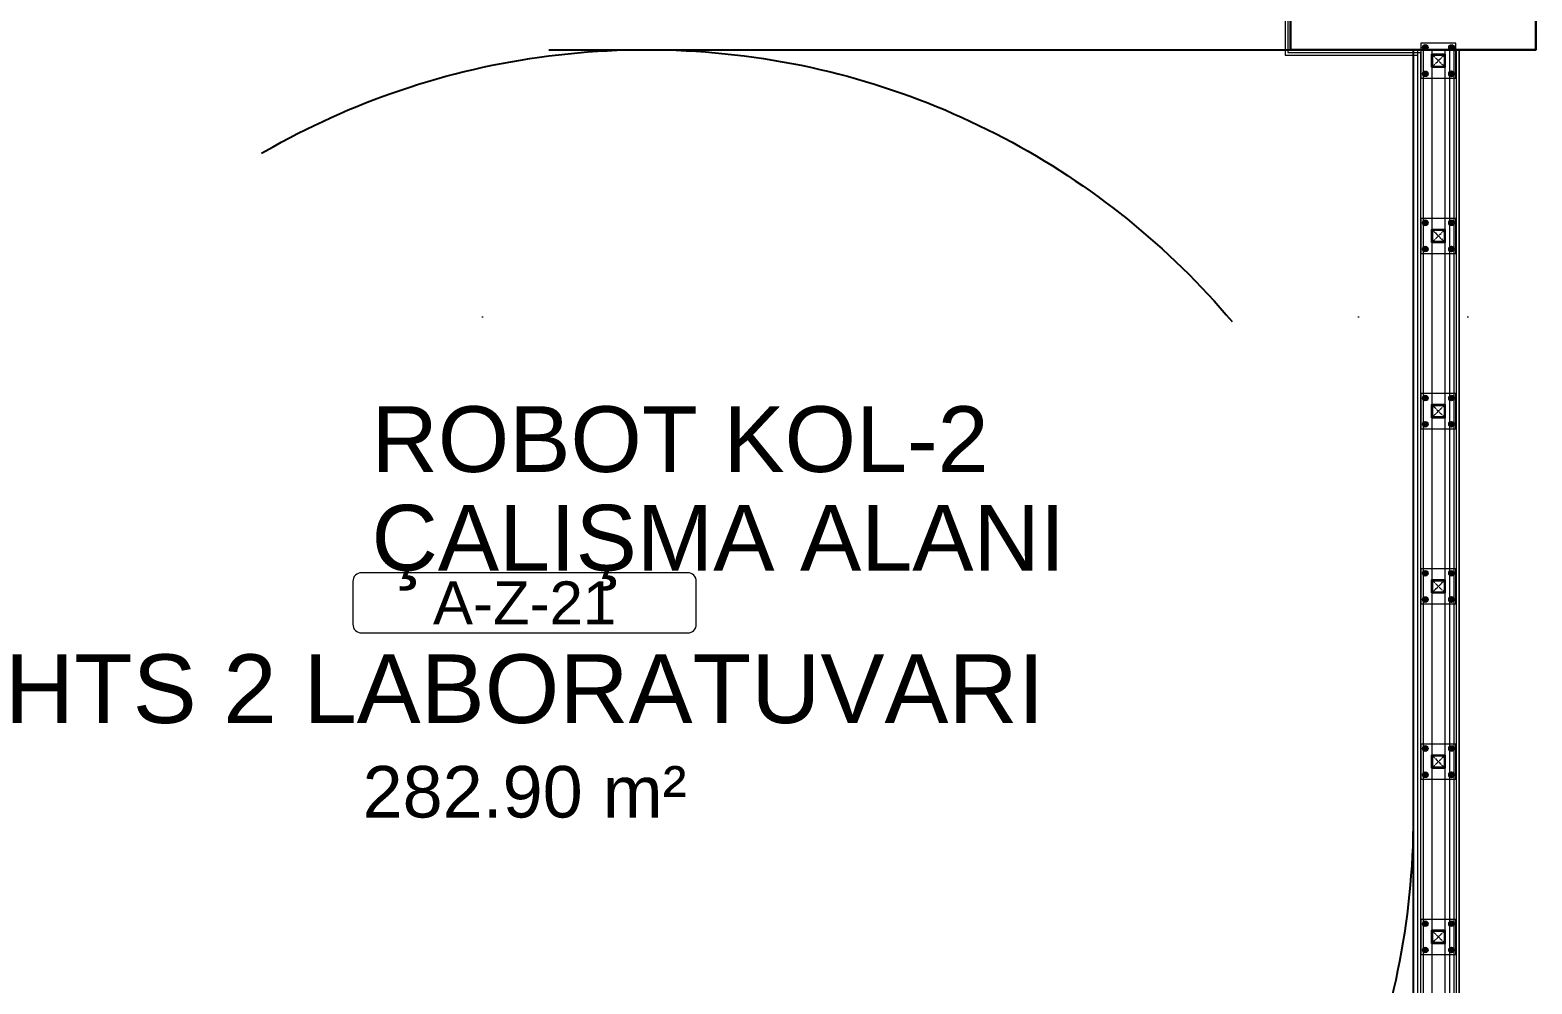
# Model space of a CAD drawing. Header units: centimetres. Extents: x 394264 to 551709, y 50011 to 59011.
# Drawn here: x 512901 to 513587, y 53456 to 53891 of the extents above; entities that cross this region are included whole.
import ezdxf
from ezdxf.enums import TextEntityAlignment as Align

# ---------------------------------------------------------------- set-up
doc = ezdxf.new("R2010")
doc.units = ezdxf.units.CM
for name, pattern in [('CHAIN', [0.3543, 0.2362, -0.0295, 0.0591, -0.0295]), ('DASHDOT', [25.4, 12.7, -6.35, 0, -6.35]), ('DASHED2', [9.525, 6.35, -3.175]), ('M00$0$CENTER', [50.8, 31.75, -6.35, 6.35, -6.35])]:
    doc.linetypes.add(name, pattern=pattern)
doc.layers.get('0').update_dxf_attribs({"lineweight": 9})
doc.layers.add('-MH_Ad', color=1, linetype='Continuous', lineweight=9, true_color=0xff0000)
doc.layers.add('DV_alçıpanel_duvar_yeni', color=1, linetype='Continuous', lineweight=20, true_color=0xff0000)
for name, color, linetype, lineweight in [('0-KRCN-MİMARİ-220526', 8, 'Continuous', 9), ('A_Aks', 30, 'DASHDOT', 9), ('A_Duvar-alçiplak', 3, 'Continuous', 30), ('D_Alcipan_YL', 13, 'BATTING', 13), ('DV_akustik', 31, 'Continuous', 13), ('G_0.09', 254, 'Continuous', 9), ('G_0.13', 145, 'Continuous', 13), ('M00$0$A_Iskelet', 20, 'Continuous', 25), ('M00$0$D_Merkez', 51, 'M00$0$CENTER', 13), ('M00$0$D_Profil', 155, 'Continuous', 15), ('M00_Mahal_No$0$MH_Alan', 51, 'Continuous', 9), ('MH_Alan', 51, 'Continuous', 9)]:
    doc.layers.add(name, color=color, linetype=linetype, lineweight=lineweight)
doc.layers.add('03__ASM_ALL_CURVES', color=7, linetype='Continuous')
doc.layers.add('TF_Cihaz_yazı', color=5, linetype='Continuous')
doc.styles.add('M00_Mahal_No$0$Kalin01', font='swissk.ttf')
doc.styles.add('M00_Mahal_No$0$Normal', font='swiss.ttf')
doc.styles.add('MP_KAPI_POZ', font='arial.ttf')
doc.linetypes.add('BATTING', pattern='A,0.0001,-0.1,[134,ltypeshp.shx,S=0.1,R=0,X=-0.1,Y=0],-0.2,[134,ltypeshp.shx,S=0.1,R=180,X=0.1,Y=0],-0.1', length=0.4001)

# ---------------------------------------------------------------- blocks, each defined once
blk = doc.blocks.new('a_aks')
at = {"layer": 'A_Aks', "color": 8, "ltscale": 200}
for p, q in [((8480, 5308.05), (8480, -831.11)), ((8880, 5308.05), (8880, -831.11)), ((8930, 5308.05), (8930, -831.11))]:
    blk.add_line(p, q, dxfattribs=at)
blk = doc.blocks.new('mimari_yeni_durum')
at = {"layer": 'A_Duvar-alçiplak', "color": 8}
blk.add_lwpolyline([(8849, 1620), (8961, 1620), (8961, 1694), (8849, 1694)], close=True, dxfattribs=at)
at = {"layer": 'A_Aks', "color": 8}
blk.add_blockref('a_aks', (0, 0), dxfattribs=at)
blk = doc.blocks.new('A$C64829d13')
at = {"layer": '03__ASM_ALL_CURVES', "color": 8, "linetype": 'DASHED2', "ltscale": 10}
for p, q in [((0, 0), (0, 176.8)), ((241.8, 0), (0, 0))]:
    blk.add_line(p, q, dxfattribs=at)
blk.add_circle((45.5, 45.5), 45.5, dxfattribs=at)
at = {"layer": 'TF_Cihaz_yazı', "color": 8, "insert": (61.826, 21.159), "char_height": 3.9, "width": 48.14901, "attachment_point": 1, "rotation": 180, "line_spacing_factor": 0.9, "style": 'MP_KAPI_POZ'}
blk.add_mtext('ROBOT KOL-2\\PÇALIŞMA ALANI', dxfattribs=at)
blk = doc.blocks.new('M00_Mahal_No$0$MHL')
at = {"color": 0, "linetype": 'ByBlock', "lineweight": -2}
blk.add_lwpolyline([(-100, -5), (-100, -30, 0.414214), (-95, -35), (95, -35, 0.414214), (100, -30), (100, -5, 0.414214), (95, 0), (-95, 0, 0.414214)], format="xyb", close=True, dxfattribs=at)
for tag, height, style, p in [('MAHALNO', 25, 'M00_Mahal_No$0$Kalin01', (0, -17.5)), ('MAHALADI', 40, 'M00_Mahal_No$0$Normal', (0, -67.5))]:
    blk.add_attdef(tag, text='', height=height, dxfattribs=dict(at, style=style)).set_placement(p, align=Align.MIDDLE_CENTER)
at = {"layer": 'M00_Mahal_No$0$MH_Alan', "style": 'M00_Mahal_No$0$Normal'}
blk.add_attdef('ALAN', text='', height=40, dxfattribs=at).set_placement((0, -127.5), align=Align.MIDDLE_CENTER)
blk = doc.blocks.new('A$C17b1b0ad')
at = {"layer": 'MH_Alan', "color": 8}
blk.add_lwpolyline([(7032, 77), (7032, 1261), (7367, 1261), (7367, 1661), (7652.5, 1661), (7652.5, 1620), (7707.5, 1620), (7707.5, 1661), (8849, 1661), (8849, 1620), (8907, 1620), (8907, 88.2)], dxfattribs=at)
blk.add_lwpolyline([(8926, 1620), (8961, 1620), (8961, 1661), (9624, 1661), (9624, 77), (9351, 77), (9351, 88.43), (9309, 88), (9309, 77), (8951, 77), (8951, 88), (8926, 88)], close=True, dxfattribs=at)
at = {"layer": '-MH_Ad', "color": 8}
ref = blk.add_blockref('M00_Mahal_No$0$MHL', (8499.29, 1381.21), dxfattribs=dict(at, xscale=0.7839999999999999, yscale=0.7839999999999999, zscale=0.7839999999999999))
ref.add_attrib('MAHALNO', 'A-Z-21', dxfattribs={"layer": '0', "color": 0, "linetype": 'ByBlock', "lineweight": -2, "height": 19.6, "style": 'M00_Mahal_No$0$Kalin01'}).set_placement((8499.29, 1367.49), align=Align.MIDDLE_CENTER)
ref.add_attrib('MAHALADI', 'HTS 2 LABORATUVARI', dxfattribs={"layer": '0', "color": 0, "linetype": 'ByBlock', "lineweight": -2, "height": 31.36, "style": 'M00_Mahal_No$0$Normal'}).set_placement((8499.29, 1328.29), align=Align.MIDDLE_CENTER)
ref.add_attrib('ALAN', '282.90 m²', dxfattribs={"layer": 'M00_Mahal_No$0$MH_Alan', "height": 23.52, "style": 'M00_Mahal_No$0$Normal'}).set_placement((8499.29, 1281.25), align=Align.MIDDLE_CENTER)
blk = doc.blocks.new('*U125')
at = {"ltscale": 40}
blk.add_lwpolyline([(0, 0), (0, 6), (6, 6), (6, 0)], close=True, dxfattribs=at)
at = {"layer": 'M00$0$D_Merkez', "ltscale": 0.015}
for points in [[(0, 0), (6, 6)], [(0, 6), (6, 0)]]:
    blk.add_lwpolyline(points, dxfattribs=at)
at = {"layer": 'M00$0$D_Profil', "ltscale": 40}
blk.add_lwpolyline([(0.4, 0.4), (0.4, 5.6), (5.6, 5.6), (5.6, 0.4)], close=True, dxfattribs=at)
blk = doc.blocks.new('duvarlar')
at = {"color": 8}
for points in [[(8924.5, 1607), (8924.5, 1623), (8908.5, 1623), (8908.5, 1607)], [(8924.5, 1527), (8924.5, 1543), (8908.5, 1543), (8908.5, 1527)], [(8924.5, 1447), (8924.5, 1463), (8908.5, 1463), (8908.5, 1447)], [(8924.5, 1367), (8924.5, 1383), (8908.5, 1383), (8908.5, 1367)], [(8924.5, 1287), (8924.5, 1303), (8908.5, 1303), (8908.5, 1287)], [(8924.5, 1207), (8924.5, 1223), (8908.5, 1223), (8908.5, 1207)]]:
    blk.add_lwpolyline(points, close=True, dxfattribs=at)
at = {"layer": 'D_Alcipan_YL', "color": 8, "linetype": 'BATTING', "ltscale": 4}
blk.add_line((8921.5, 1620), (8921.5, 88), dxfattribs=at)
at = {"layer": 'DV_akustik', "color": 8}
for p, q in [((8846.5, 1661), (8846.5, 1617.5)), ((8849, 1663.5), (8849, 1620)), ((8849, 1620), (8909.5, 1620)), ((8909.5, 1620), (8909.5, 88.2)), ((8846.5, 1617.5), (8907, 1617.5)), ((8907, 1617.5), (8907, 90.69))]:
    blk.add_line(p, q, dxfattribs=at)
at = {"layer": 'DV_akustik', "color": 8, "linetype": 'BATTING', "ltscale": 2.5}
for p, q in [((8847.75, 1662.25), (8847.75, 1618.75)), ((8847.75, 1618.75), (8908.25, 1618.75)), ((8908.25, 1618.75), (8908.25, 89.45))]:
    blk.add_line(p, q, dxfattribs=at)
at = {"layer": 'DV_alçıpanel_duvar_yeni', "color": 8}
for p, q in [((8923.5, 1620), (8923.5, 88)), ((8924.75, 88), (8924.75, 1620)), ((8926, 1620), (8926, 88))]:
    blk.add_line(p, q, dxfattribs=at)
at = {"layer": 'G_0.09', "color": 8}
for p, q in [((8910.5, 1622.17), (8909.49, 1621.59)), ((8909.49, 1621.59), (8909.49, 1620.41)), ((8909.49, 1620.41), (8910.5, 1619.83)), ((8911.51, 1621.59), (8910.5, 1622.17)), ((8910.5, 1619.83), (8911.51, 1620.41)), ((8911.51, 1620.41), (8911.51, 1621.59)), ((8921.49, 1621.59), (8922.5, 1622.17)), ((8921.49, 1620.41), (8921.49, 1621.59)), ((8922.5, 1619.83), (8921.49, 1620.41)), ((8922.5, 1622.17), (8923.51, 1621.59)), ((8923.51, 1620.41), (8922.5, 1619.83)), ((8923.51, 1621.59), (8923.51, 1620.41)), ((8909.49, 1609.59), (8910.5, 1610.17)), ((8909.49, 1608.41), (8909.49, 1609.59)), ((8910.5, 1607.83), (8909.49, 1608.41)), ((8910.5, 1610.17), (8911.51, 1609.59)), ((8911.51, 1608.41), (8910.5, 1607.83)), ((8911.51, 1609.59), (8911.51, 1608.41)), ((8922.5, 1610.17), (8921.49, 1609.59)), ((8921.49, 1609.59), (8921.49, 1608.41)), ((8921.49, 1608.41), (8922.5, 1607.83)), ((8923.51, 1609.59), (8922.5, 1610.17)), ((8922.5, 1607.83), (8923.51, 1608.41)), ((8923.51, 1608.41), (8923.51, 1609.59)), ((8910.5, 1542.17), (8909.49, 1541.59)), ((8909.49, 1541.59), (8909.49, 1540.41)), ((8909.49, 1540.41), (8910.5, 1539.83)), ((8911.51, 1541.59), (8910.5, 1542.17)), ((8910.5, 1539.83), (8911.51, 1540.41)), ((8911.51, 1540.41), (8911.51, 1541.59)), ((8921.49, 1541.59), (8922.5, 1542.17)), ((8921.49, 1540.41), (8921.49, 1541.59)), ((8922.5, 1539.83), (8921.49, 1540.41)), ((8922.5, 1542.17), (8923.51, 1541.59)), ((8923.51, 1540.41), (8922.5, 1539.83)), ((8923.51, 1541.59), (8923.51, 1540.41)), ((8909.49, 1529.59), (8910.5, 1530.17)), ((8909.49, 1528.41), (8909.49, 1529.59)), ((8910.5, 1530.17), (8911.51, 1529.59)), ((8911.51, 1529.59), (8911.51, 1528.41)), ((8922.5, 1530.17), (8921.49, 1529.59)), ((8921.49, 1529.59), (8921.49, 1528.41)), ((8923.51, 1529.59), (8922.5, 1530.17)), ((8923.51, 1528.41), (8923.51, 1529.59)), ((8910.5, 1527.83), (8909.49, 1528.41)), ((8911.51, 1528.41), (8910.5, 1527.83)), ((8921.49, 1528.41), (8922.5, 1527.83)), ((8922.5, 1527.83), (8923.51, 1528.41)), ((8910.5, 1462.17), (8909.49, 1461.59)), ((8909.49, 1461.59), (8909.49, 1460.41)), ((8911.51, 1461.59), (8910.5, 1462.17)), ((8911.51, 1460.41), (8911.51, 1461.59)), ((8921.49, 1461.59), (8922.5, 1462.17)), ((8921.49, 1460.41), (8921.49, 1461.59)), ((8922.5, 1462.17), (8923.51, 1461.59)), ((8923.51, 1461.59), (8923.51, 1460.41)), ((8909.49, 1460.41), (8910.5, 1459.83)), ((8910.5, 1459.83), (8911.51, 1460.41)), ((8922.5, 1459.83), (8921.49, 1460.41)), ((8923.51, 1460.41), (8922.5, 1459.83)), ((8909.49, 1449.59), (8910.5, 1450.17)), ((8909.49, 1448.41), (8909.49, 1449.59)), ((8910.5, 1447.83), (8909.49, 1448.41)), ((8910.5, 1450.17), (8911.51, 1449.59)), ((8911.51, 1448.41), (8910.5, 1447.83)), ((8911.51, 1449.59), (8911.51, 1448.41)), ((8922.5, 1450.17), (8921.49, 1449.59)), ((8921.49, 1449.59), (8921.49, 1448.41)), ((8921.49, 1448.41), (8922.5, 1447.83)), ((8923.51, 1449.59), (8922.5, 1450.17)), ((8922.5, 1447.83), (8923.51, 1448.41)), ((8923.51, 1448.41), (8923.51, 1449.59)), ((8910.5, 1382.17), (8909.49, 1381.59)), ((8909.49, 1381.59), (8909.49, 1380.41)), ((8909.49, 1380.41), (8910.5, 1379.83)), ((8911.51, 1381.59), (8910.5, 1382.17)), ((8910.5, 1379.83), (8911.51, 1380.41)), ((8911.51, 1380.41), (8911.51, 1381.59)), ((8921.49, 1381.59), (8922.5, 1382.17)), ((8921.49, 1380.41), (8921.49, 1381.59)), ((8922.5, 1379.83), (8921.49, 1380.41)), ((8922.5, 1382.17), (8923.51, 1381.59)), ((8923.51, 1380.41), (8922.5, 1379.83)), ((8923.51, 1381.59), (8923.51, 1380.41)), ((8909.49, 1369.59), (8910.5, 1370.17)), ((8909.49, 1368.41), (8909.49, 1369.59)), ((8910.5, 1367.83), (8909.49, 1368.41)), ((8910.5, 1370.17), (8911.51, 1369.59)), ((8911.51, 1368.41), (8910.5, 1367.83)), ((8911.51, 1369.59), (8911.51, 1368.41)), ((8922.5, 1370.17), (8921.49, 1369.59)), ((8921.49, 1369.59), (8921.49, 1368.41)), ((8921.49, 1368.41), (8922.5, 1367.83)), ((8923.51, 1369.59), (8922.5, 1370.17)), ((8922.5, 1367.83), (8923.51, 1368.41)), ((8923.51, 1368.41), (8923.51, 1369.59)), ((8910.5, 1302.17), (8909.49, 1301.59)), ((8909.49, 1301.59), (8909.49, 1300.41)), ((8909.49, 1300.41), (8910.5, 1299.83)), ((8911.51, 1301.59), (8910.5, 1302.17)), ((8910.5, 1299.83), (8911.51, 1300.41)), ((8911.51, 1300.41), (8911.51, 1301.59)), ((8921.49, 1301.59), (8922.5, 1302.17)), ((8921.49, 1300.41), (8921.49, 1301.59)), ((8922.5, 1299.83), (8921.49, 1300.41)), ((8922.5, 1302.17), (8923.51, 1301.59)), ((8923.51, 1300.41), (8922.5, 1299.83)), ((8923.51, 1301.59), (8923.51, 1300.41)), ((8909.49, 1289.59), (8910.5, 1290.17)), ((8909.49, 1288.41), (8909.49, 1289.59)), ((8910.5, 1290.17), (8911.51, 1289.59)), ((8911.51, 1289.59), (8911.51, 1288.41)), ((8922.5, 1290.17), (8921.49, 1289.59)), ((8921.49, 1289.59), (8921.49, 1288.41)), ((8923.51, 1289.59), (8922.5, 1290.17)), ((8923.51, 1288.41), (8923.51, 1289.59)), ((8910.5, 1287.83), (8909.49, 1288.41)), ((8911.51, 1288.41), (8910.5, 1287.83)), ((8921.49, 1288.41), (8922.5, 1287.83)), ((8922.5, 1287.83), (8923.51, 1288.41)), ((8910.5, 1222.17), (8909.49, 1221.59)), ((8909.49, 1221.59), (8909.49, 1220.41)), ((8911.51, 1221.59), (8910.5, 1222.17)), ((8911.51, 1220.41), (8911.51, 1221.59)), ((8921.49, 1221.59), (8922.5, 1222.17)), ((8921.49, 1220.41), (8921.49, 1221.59)), ((8922.5, 1222.17), (8923.51, 1221.59)), ((8923.51, 1221.59), (8923.51, 1220.41)), ((8909.49, 1220.41), (8910.5, 1219.83)), ((8910.5, 1219.83), (8911.51, 1220.41)), ((8922.5, 1219.83), (8921.49, 1220.41)), ((8923.51, 1220.41), (8922.5, 1219.83)), ((8909.49, 1209.59), (8910.5, 1210.17)), ((8909.49, 1208.41), (8909.49, 1209.59)), ((8910.5, 1207.83), (8909.49, 1208.41)), ((8910.5, 1210.17), (8911.51, 1209.59)), ((8911.51, 1208.41), (8910.5, 1207.83)), ((8911.51, 1209.59), (8911.51, 1208.41)), ((8922.5, 1210.17), (8921.49, 1209.59)), ((8921.49, 1209.59), (8921.49, 1208.41)), ((8921.49, 1208.41), (8922.5, 1207.83)), ((8923.51, 1209.59), (8922.5, 1210.17)), ((8922.5, 1207.83), (8923.51, 1208.41)), ((8923.51, 1208.41), (8923.51, 1209.59))]:
    blk.add_line(p, q, dxfattribs=at)
at = {"layer": 'G_0.09', "color": 8, "linetype": 'CHAIN', "ltscale": 3}
for p, q in [((8909.49, 1621), (8911.51, 1621)), ((8910.5, 1619.83), (8910.5, 1622.17)), ((8923.51, 1621), (8921.49, 1621)), ((8922.5, 1619.83), (8922.5, 1622.17)), ((8909.49, 1609), (8911.51, 1609)), ((8910.5, 1610.17), (8910.5, 1607.83)), ((8923.51, 1609), (8921.49, 1609)), ((8922.5, 1610.17), (8922.5, 1607.83)), ((8909.49, 1541), (8911.51, 1541)), ((8910.5, 1539.83), (8910.5, 1542.17)), ((8923.51, 1541), (8921.49, 1541)), ((8922.5, 1539.83), (8922.5, 1542.17)), ((8910.5, 1530.17), (8910.5, 1527.83)), ((8922.5, 1530.17), (8922.5, 1527.83)), ((8909.49, 1529), (8911.51, 1529)), ((8923.51, 1529), (8921.49, 1529)), ((8909.49, 1461), (8911.51, 1461)), ((8910.5, 1459.83), (8910.5, 1462.17)), ((8923.51, 1461), (8921.49, 1461)), ((8922.5, 1459.83), (8922.5, 1462.17)), ((8909.49, 1449), (8911.51, 1449)), ((8910.5, 1450.17), (8910.5, 1447.83)), ((8923.51, 1449), (8921.49, 1449)), ((8922.5, 1450.17), (8922.5, 1447.83)), ((8909.49, 1381), (8911.51, 1381)), ((8910.5, 1379.83), (8910.5, 1382.17)), ((8923.51, 1381), (8921.49, 1381)), ((8922.5, 1379.83), (8922.5, 1382.17)), ((8909.49, 1369), (8911.51, 1369)), ((8910.5, 1370.17), (8910.5, 1367.83)), ((8923.51, 1369), (8921.49, 1369)), ((8922.5, 1370.17), (8922.5, 1367.83)), ((8909.49, 1301), (8911.51, 1301)), ((8910.5, 1299.83), (8910.5, 1302.17)), ((8923.51, 1301), (8921.49, 1301)), ((8922.5, 1299.83), (8922.5, 1302.17)), ((8910.5, 1290.17), (8910.5, 1287.83)), ((8922.5, 1290.17), (8922.5, 1287.83)), ((8909.49, 1289), (8911.51, 1289)), ((8923.51, 1289), (8921.49, 1289)), ((8909.49, 1221), (8911.51, 1221)), ((8910.5, 1219.83), (8910.5, 1222.17)), ((8923.51, 1221), (8921.49, 1221)), ((8922.5, 1219.83), (8922.5, 1222.17)), ((8909.49, 1209), (8911.51, 1209)), ((8910.5, 1210.17), (8910.5, 1207.83)), ((8923.51, 1209), (8921.49, 1209)), ((8922.5, 1210.17), (8922.5, 1207.83))]:
    blk.add_line(p, q, dxfattribs=at)
at = {"layer": 'G_0.09', "color": 8}
for centre, radius in [((8910.5, 1621), 1.28), ((8910.5, 1621), 0.917), ((8910.5, 1621), 0.9), ((8910.5, 1621), 0.693), ((8910.5, 1621), 0.64), ((8910.5, 1621), 0.539), ((8922.5, 1621), 1.28), ((8922.5, 1621), 0.917), ((8922.5, 1621), 0.9), ((8922.5, 1621), 0.693), ((8922.5, 1621), 0.64), ((8922.5, 1621), 0.539), ((8910.5, 1609), 1.28), ((8910.5, 1609), 0.917), ((8910.5, 1609), 0.9), ((8910.5, 1609), 0.693), ((8910.5, 1609), 0.64), ((8910.5, 1609), 0.539), ((8922.5, 1609), 1.28), ((8922.5, 1609), 0.917), ((8922.5, 1609), 0.9), ((8922.5, 1609), 0.693), ((8922.5, 1609), 0.64), ((8922.5, 1609), 0.539), ((8910.5, 1541), 1.28), ((8910.5, 1541), 0.917), ((8910.5, 1541), 0.9), ((8910.5, 1541), 0.693), ((8910.5, 1541), 0.64), ((8910.5, 1541), 0.539), ((8922.5, 1541), 1.28), ((8922.5, 1541), 0.917), ((8922.5, 1541), 0.9), ((8922.5, 1541), 0.693), ((8922.5, 1541), 0.64), ((8922.5, 1541), 0.539), ((8910.5, 1529), 1.28), ((8910.5, 1529), 0.917), ((8910.5, 1529), 0.9), ((8910.5, 1529), 0.693), ((8910.5, 1529), 0.64), ((8910.5, 1529), 0.539), ((8922.5, 1529), 1.28), ((8922.5, 1529), 0.917), ((8922.5, 1529), 0.9), ((8922.5, 1529), 0.693), ((8922.5, 1529), 0.64), ((8922.5, 1529), 0.539), ((8910.5, 1461), 1.28), ((8910.5, 1461), 0.917), ((8910.5, 1461), 0.9), ((8910.5, 1461), 0.693), ((8910.5, 1461), 0.64), ((8910.5, 1461), 0.539), ((8922.5, 1461), 1.28), ((8922.5, 1461), 0.917), ((8922.5, 1461), 0.9), ((8922.5, 1461), 0.693), ((8922.5, 1461), 0.64), ((8922.5, 1461), 0.539), ((8910.5, 1449), 1.28), ((8910.5, 1449), 0.917), ((8910.5, 1449), 0.9), ((8910.5, 1449), 0.693), ((8910.5, 1449), 0.64), ((8910.5, 1449), 0.539), ((8922.5, 1449), 1.28), ((8922.5, 1449), 0.917), ((8922.5, 1449), 0.9), ((8922.5, 1449), 0.693), ((8922.5, 1449), 0.64), ((8922.5, 1449), 0.539), ((8910.5, 1381), 1.28), ((8910.5, 1381), 0.917), ((8910.5, 1381), 0.9), ((8910.5, 1381), 0.693), ((8910.5, 1381), 0.64), ((8910.5, 1381), 0.539), ((8922.5, 1381), 1.28), ((8922.5, 1381), 0.917), ((8922.5, 1381), 0.9), ((8922.5, 1381), 0.693), ((8922.5, 1381), 0.64), ((8922.5, 1381), 0.539), ((8910.5, 1369), 1.28), ((8910.5, 1369), 0.917), ((8910.5, 1369), 0.9), ((8910.5, 1369), 0.693), ((8910.5, 1369), 0.64), ((8910.5, 1369), 0.539), ((8922.5, 1369), 1.28), ((8922.5, 1369), 0.917), ((8922.5, 1369), 0.9), ((8922.5, 1369), 0.693), ((8922.5, 1369), 0.64), ((8922.5, 1369), 0.539), ((8910.5, 1301), 1.28), ((8910.5, 1301), 0.917), ((8910.5, 1301), 0.9), ((8910.5, 1301), 0.693), ((8910.5, 1301), 0.64), ((8910.5, 1301), 0.539), ((8922.5, 1301), 1.28), ((8922.5, 1301), 0.917), ((8922.5, 1301), 0.9), ((8922.5, 1301), 0.693), ((8922.5, 1301), 0.64), ((8922.5, 1301), 0.539), ((8910.5, 1289), 1.28), ((8910.5, 1289), 0.917), ((8910.5, 1289), 0.9), ((8910.5, 1289), 0.693), ((8910.5, 1289), 0.64), ((8910.5, 1289), 0.539), ((8922.5, 1289), 1.28), ((8922.5, 1289), 0.917), ((8922.5, 1289), 0.9), ((8922.5, 1289), 0.693), ((8922.5, 1289), 0.64), ((8922.5, 1289), 0.539), ((8910.5, 1221), 1.28), ((8910.5, 1221), 0.917), ((8910.5, 1221), 0.9), ((8910.5, 1221), 0.693), ((8910.5, 1221), 0.64), ((8910.5, 1221), 0.539), ((8922.5, 1221), 1.28), ((8922.5, 1221), 0.917), ((8922.5, 1221), 0.9), ((8922.5, 1221), 0.693), ((8922.5, 1221), 0.64), ((8922.5, 1221), 0.539), ((8910.5, 1209), 1.28), ((8910.5, 1209), 0.917), ((8910.5, 1209), 0.9), ((8910.5, 1209), 0.693), ((8910.5, 1209), 0.64), ((8910.5, 1209), 0.539), ((8922.5, 1209), 1.28), ((8922.5, 1209), 0.917), ((8922.5, 1209), 0.9), ((8922.5, 1209), 0.693), ((8922.5, 1209), 0.64), ((8922.5, 1209), 0.539)]:
    blk.add_circle(centre, radius, dxfattribs=at)
at = {"layer": 'G_0.09', "color": 8, "linetype": 'Continuous'}
for centre, start, end in [((8910.5, 1621), 18, 198), ((8910.5, 1621), 18, 198), ((8910.5, 1621), 198, 18), ((8910.5, 1621), 198, 18), ((8922.5, 1621), 162, 342), ((8922.5, 1621), 162, 342), ((8922.5, 1621), 342, 162), ((8922.5, 1621), 342, 162), ((8910.5, 1609), 162, 342), ((8910.5, 1609), 162, 342), ((8910.5, 1609), 342, 162), ((8910.5, 1609), 342, 162), ((8922.5, 1609), 18, 198), ((8922.5, 1609), 18, 198), ((8922.5, 1609), 198, 18), ((8922.5, 1609), 198, 18), ((8910.5, 1541), 18, 198), ((8910.5, 1541), 18, 198), ((8910.5, 1541), 198, 18), ((8910.5, 1541), 198, 18), ((8922.5, 1541), 162, 342), ((8922.5, 1541), 162, 342), ((8922.5, 1541), 342, 162), ((8922.5, 1541), 342, 162), ((8910.5, 1529), 162, 342), ((8910.5, 1529), 162, 342), ((8910.5, 1529), 342, 162), ((8910.5, 1529), 342, 162), ((8922.5, 1529), 18, 198), ((8922.5, 1529), 18, 198), ((8922.5, 1529), 198, 18), ((8922.5, 1529), 198, 18), ((8910.5, 1461), 18, 198), ((8910.5, 1461), 18, 198), ((8910.5, 1461), 198, 18), ((8910.5, 1461), 198, 18), ((8922.5, 1461), 162, 342), ((8922.5, 1461), 162, 342), ((8922.5, 1461), 342, 162), ((8922.5, 1461), 342, 162), ((8910.5, 1449), 162, 342), ((8910.5, 1449), 162, 342), ((8910.5, 1449), 342, 162), ((8910.5, 1449), 342, 162), ((8922.5, 1449), 18, 198), ((8922.5, 1449), 18, 198), ((8922.5, 1449), 198, 18), ((8922.5, 1449), 198, 18), ((8910.5, 1381), 18, 198), ((8910.5, 1381), 18, 198), ((8910.5, 1381), 198, 18), ((8910.5, 1381), 198, 18), ((8922.5, 1381), 162, 342), ((8922.5, 1381), 162, 342), ((8922.5, 1381), 342, 162), ((8922.5, 1381), 342, 162), ((8910.5, 1369), 162, 342), ((8910.5, 1369), 162, 342), ((8910.5, 1369), 342, 162), ((8910.5, 1369), 342, 162), ((8922.5, 1369), 18, 198), ((8922.5, 1369), 18, 198), ((8922.5, 1369), 198, 18), ((8922.5, 1369), 198, 18), ((8910.5, 1301), 18, 198), ((8910.5, 1301), 18, 198), ((8910.5, 1301), 198, 18), ((8910.5, 1301), 198, 18), ((8922.5, 1301), 162, 342), ((8922.5, 1301), 162, 342), ((8922.5, 1301), 342, 162), ((8922.5, 1301), 342, 162), ((8910.5, 1289), 162, 342), ((8910.5, 1289), 162, 342), ((8910.5, 1289), 342, 162), ((8910.5, 1289), 342, 162), ((8922.5, 1289), 18, 198), ((8922.5, 1289), 18, 198), ((8922.5, 1289), 198, 18), ((8922.5, 1289), 198, 18), ((8910.5, 1221), 18, 198), ((8910.5, 1221), 18, 198), ((8910.5, 1221), 198, 18), ((8910.5, 1221), 198, 18), ((8922.5, 1221), 162, 342), ((8922.5, 1221), 162, 342), ((8922.5, 1221), 342, 162), ((8922.5, 1221), 342, 162), ((8910.5, 1209), 162, 342), ((8910.5, 1209), 162, 342), ((8910.5, 1209), 342, 162), ((8910.5, 1209), 342, 162), ((8922.5, 1209), 18, 198), ((8922.5, 1209), 18, 198), ((8922.5, 1209), 198, 18), ((8922.5, 1209), 198, 18)]:
    blk.add_arc(centre, 0.72, start, end, dxfattribs=at)
at = {"layer": 'G_0.09', "color": 8}
for centre, start, end in [((8910.5, 1621), 260, 170), ((8922.5, 1621), 10, 280), ((8910.5, 1609), 190, 100), ((8922.5, 1609), 80, 350), ((8910.5, 1541), 260, 170), ((8922.5, 1541), 10, 280), ((8910.5, 1529), 190, 100), ((8922.5, 1529), 80, 350), ((8910.5, 1461), 260, 170), ((8922.5, 1461), 10, 280), ((8910.5, 1449), 190, 100), ((8922.5, 1449), 80, 350), ((8910.5, 1381), 260, 170), ((8922.5, 1381), 10, 280), ((8910.5, 1369), 190, 100), ((8922.5, 1369), 80, 350), ((8910.5, 1301), 260, 170), ((8922.5, 1301), 10, 280), ((8910.5, 1289), 190, 100), ((8922.5, 1289), 80, 350), ((8910.5, 1221), 260, 170), ((8922.5, 1221), 10, 280), ((8910.5, 1209), 190, 100), ((8922.5, 1209), 80, 350)]:
    blk.add_arc(centre, 0.64, start, end, dxfattribs=at)
at = {"layer": 'G_0.13', "color": 8}
for p, q in [((8913.5, 1620), (8913.5, 88)), ((8919.5, 1620), (8919.5, 88))]:
    blk.add_line(p, q, dxfattribs=at)
at = {"layer": 'M00$0$A_Iskelet', "color": 8}
for p in [(8913.5, 1612), (8913.5, 1532), (8913.5, 1452), (8913.5, 1372), (8913.5, 1292), (8913.5, 1212)]:
    blk.add_blockref('*U125', p, dxfattribs=at)
blk = doc.blocks.new('A$C9e52caec')
at = {"layer": '-MH_Ad', "color": 8}
blk.add_blockref('A$C17b1b0ad', (0, 0), dxfattribs=at)
at = {"color": 8}
blk.add_blockref('mimari_yeni_durum', (0, 0), dxfattribs=at)
at = {"layer": 'DV_alçıpanel_duvar_yeni', "color": 8, "xscale": 7.692307692308199, "yscale": 7.692307692308199, "zscale": 7.692307692308199, "rotation": 180}
blk.add_blockref('A$C64829d13', (8905, 1620), dxfattribs=at)
blk.add_blockref('duvarlar', (0, 0))

msp = doc.modelspace()

# ---------------------------------------------------------------- block references
at = {"layer": '0-KRCN-MİMARİ-220526', "rotation": 359.999999999997}
msp.add_blockref('A$C9e52caec', (504627.51, 52262.37, 74), dxfattribs=at)

doc.saveas('drawing.dxf')
